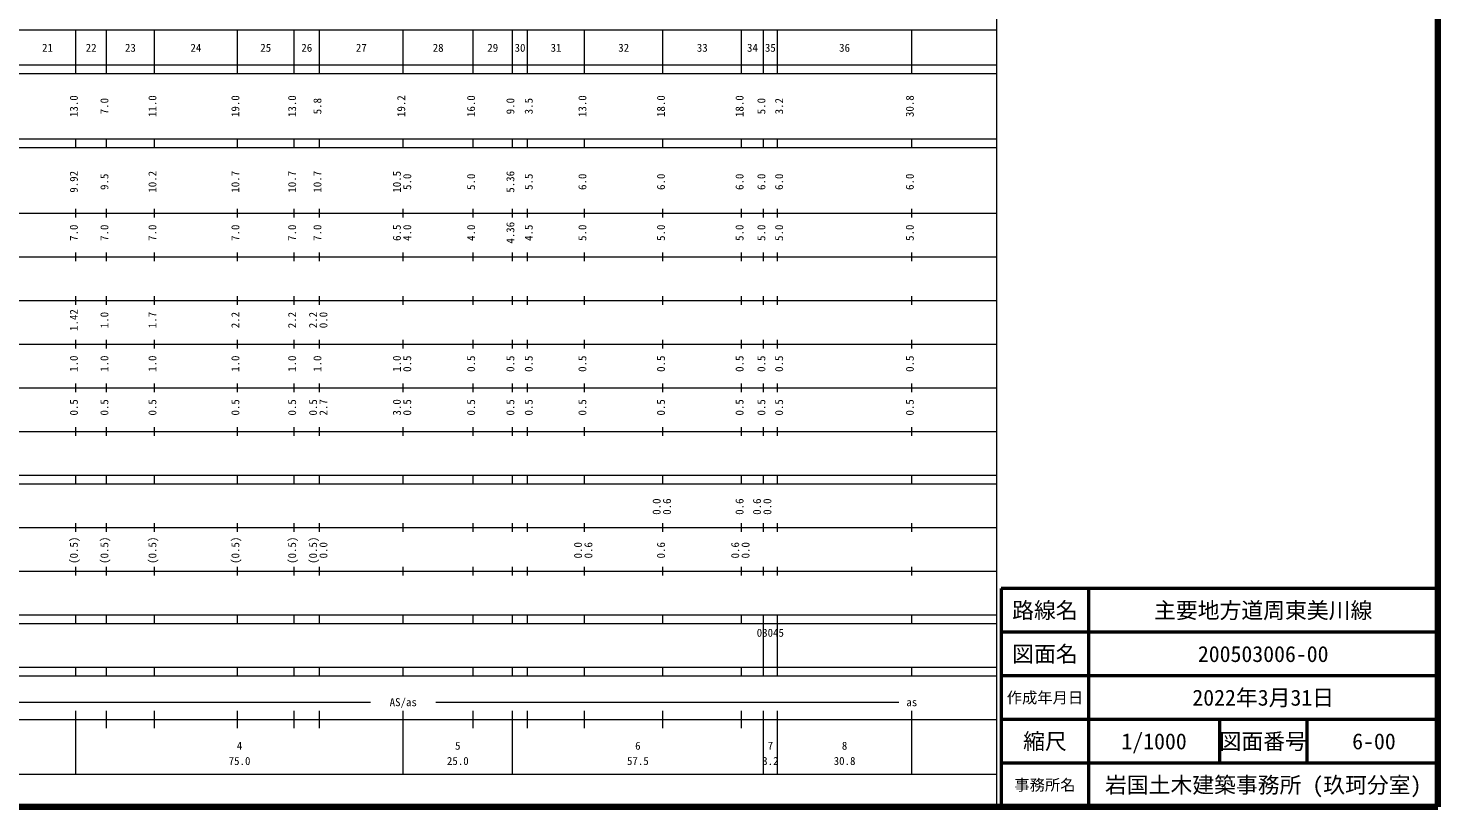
# Model space of a CAD drawing. Units: millimetres on the paper, enlarged 1000 times. Extents: x 40000 to 680000, y 20000 to 380000.
# Drawn here: x 357084 to 680000, y 20000 to 198357 of the extents above; entities that cross this region are included whole.
import ezdxf
from ezdxf.enums import TextEntityAlignment as Align

# ---------------------------------------------------------------- set-up
doc = ezdxf.new("R2010")
doc.units = ezdxf.units.MM
doc.header["$LTSCALE"] = 1000
for name, color, linetype, lineweight in [('M-TTL', 2, 'Continuous', 140), ('M-TTL-BAND', 7, 'Continuous', 13), ('M-TTL-FRAM', 2, 'Continuous', 50), ('M-TTL-LINE', 7, 'Continuous', 50)]:
    doc.layers.add(name, color=color, linetype=linetype, lineweight=lineweight)
doc.layers.add('M-TTL-TXT', color=7, linetype='Continuous')
doc.styles.add('ＭＳ ゴシック', font='')
doc.styles.get('ＭＳ ゴシック').set_extended_font_data('MS Gothic')

msp = doc.modelspace()

# ---------------------------------------------------------------- linework, layer by layer
at = {"layer": 'M-TTL'}
for p, q in [((680000, 20000), (680000, 380000)), ((40000, 20000), (680000, 20000))]:
    msp.add_line(p, q, dxfattribs=at)
at = {"layer": 'M-TTL-BAND'}
for p, q in [((579000, 20000), (579000, 370000)), ((68000, 198000), (579000, 198000)), ((368000, 188000), (368000, 198000)), ((375000, 188000), (375000, 198000)), ((386000, 188000), (386000, 198000)), ((405000, 188000), (405000, 198000)), ((418000, 188000), (418000, 198000)), ((423800, 188000), (423800, 198000)), ((443000, 188000), (443000, 198000)), ((459000, 188000), (459000, 198000)), ((468000, 188000), (468000, 198000)), ((471500, 188000), (471500, 198000)), ((484500, 188000), (484500, 198000)), ((502500, 188000), (502500, 198000)), ((520500, 188000), (520500, 198000)), ((525500, 188000), (525500, 198000)), ((528700, 188000), (528700, 198000)), ((559500, 188000), (559500, 198000)), ((40000, 190000), (579000, 190000)), ((40000, 188000), (579000, 188000)), ((40000, 173000), (579000, 173000)), ((368000, 171000), (368000, 173000)), ((375000, 171000), (375000, 173000)), ((386000, 171000), (386000, 173000)), ((405000, 171000), (405000, 173000)), ((418000, 171000), (418000, 173000)), ((423800, 171000), (423800, 173000)), ((443000, 171000), (443000, 173000)), ((459000, 171000), (459000, 173000)), ((468000, 171000), (468000, 173000)), ((471500, 171000), (471500, 173000)), ((484500, 171000), (484500, 173000)), ((502500, 171000), (502500, 173000)), ((520500, 171000), (520500, 173000)), ((525500, 171000), (525500, 173000)), ((528700, 171000), (528700, 173000)), ((559500, 171000), (559500, 173000)), ((40000, 171000), (579000, 171000)), ((40000, 156000), (579000, 156000)), ((368000, 155000), (368000, 157000)), ((375000, 155000), (375000, 157000)), ((386000, 155000), (386000, 157000)), ((405000, 155000), (405000, 157000)), ((418000, 155000), (418000, 157000)), ((423800, 155000), (423800, 157000)), ((443000, 155000), (443000, 157000)), ((459000, 155000), (459000, 157000)), ((468000, 155000), (468000, 157000)), ((471500, 155000), (471500, 157000)), ((484500, 155000), (484500, 157000)), ((502500, 155000), (502500, 157000)), ((520500, 155000), (520500, 157000)), ((525500, 155000), (525500, 157000)), ((528700, 155000), (528700, 157000)), ((559500, 155000), (559500, 157000)), ((46000, 146000), (579000, 146000)), ((368000, 145000), (368000, 147000)), ((375000, 145000), (375000, 147000)), ((386000, 145000), (386000, 147000)), ((405000, 145000), (405000, 147000)), ((418000, 145000), (418000, 147000)), ((423800, 145000), (423800, 147000)), ((443000, 145000), (443000, 147000)), ((459000, 145000), (459000, 147000)), ((468000, 145000), (468000, 147000)), ((471500, 145000), (471500, 147000)), ((484500, 145000), (484500, 147000)), ((502500, 145000), (502500, 147000)), ((520500, 145000), (520500, 147000)), ((525500, 145000), (525500, 147000)), ((528700, 145000), (528700, 147000)), ((559500, 145000), (559500, 147000)), ((52000, 136000), (579000, 136000)), ((368000, 135000), (368000, 137000)), ((375000, 135000), (375000, 137000)), ((386000, 135000), (386000, 137000)), ((405000, 135000), (405000, 137000)), ((418000, 135000), (418000, 137000)), ((423800, 135000), (423800, 137000)), ((443000, 135000), (443000, 137000)), ((459000, 135000), (459000, 137000)), ((468000, 135000), (468000, 137000)), ((471500, 135000), (471500, 137000)), ((484500, 135000), (484500, 137000)), ((502500, 135000), (502500, 137000)), ((520500, 135000), (520500, 137000)), ((525500, 135000), (525500, 137000)), ((528700, 135000), (528700, 137000)), ((559500, 135000), (559500, 137000)), ((46000, 126000), (579000, 126000)), ((368000, 125000), (368000, 127000)), ((375000, 125000), (375000, 127000)), ((386000, 125000), (386000, 127000)), ((405000, 125000), (405000, 127000)), ((418000, 125000), (418000, 127000)), ((423800, 125000), (423800, 127000)), ((443000, 125000), (443000, 127000)), ((459000, 125000), (459000, 127000)), ((468000, 125000), (468000, 127000)), ((471500, 125000), (471500, 127000)), ((484500, 125000), (484500, 127000)), ((502500, 125000), (502500, 127000)), ((520500, 125000), (520500, 127000)), ((525500, 125000), (525500, 127000)), ((528700, 125000), (528700, 127000)), ((559500, 125000), (559500, 127000)), ((368000, 115000), (368000, 117000)), ((375000, 115000), (375000, 117000)), ((386000, 115000), (386000, 117000)), ((405000, 115000), (405000, 117000)), ((418000, 115000), (418000, 117000)), ((423800, 115000), (423800, 117000)), ((443000, 115000), (443000, 117000)), ((459000, 115000), (459000, 117000)), ((468000, 115000), (468000, 117000)), ((471500, 115000), (471500, 117000)), ((484500, 115000), (484500, 117000)), ((502500, 115000), (502500, 117000)), ((520500, 115000), (520500, 117000)), ((525500, 115000), (525500, 117000)), ((528700, 115000), (528700, 117000)), ((559500, 115000), (559500, 117000)), ((52000, 116000), (579000, 116000)), ((368000, 105000), (368000, 107000)), ((375000, 105000), (375000, 107000)), ((386000, 105000), (386000, 107000)), ((405000, 105000), (405000, 107000)), ((418000, 105000), (418000, 107000)), ((423800, 105000), (423800, 107000)), ((443000, 105000), (443000, 107000)), ((459000, 105000), (459000, 107000)), ((468000, 105000), (468000, 107000)), ((471500, 105000), (471500, 107000)), ((484500, 105000), (484500, 107000)), ((502500, 105000), (502500, 107000)), ((520500, 105000), (520500, 107000)), ((525500, 105000), (525500, 107000)), ((528700, 105000), (528700, 107000)), ((559500, 105000), (559500, 107000)), ((46000, 106000), (579000, 106000)), ((40000, 96000), (579000, 96000)), ((40000, 94000), (579000, 94000)), ((368000, 94000), (368000, 96000)), ((375000, 94000), (375000, 96000)), ((386000, 94000), (386000, 96000)), ((405000, 94000), (405000, 96000)), ((418000, 94000), (418000, 96000)), ((423800, 94000), (423800, 96000)), ((443000, 94000), (443000, 96000)), ((459000, 94000), (459000, 96000)), ((468000, 94000), (468000, 96000)), ((471500, 94000), (471500, 96000)), ((484500, 94000), (484500, 96000)), ((502500, 94000), (502500, 96000)), ((520500, 94000), (520500, 96000)), ((525500, 94000), (525500, 96000)), ((528700, 94000), (528700, 96000)), ((559500, 94000), (559500, 96000)), ((49000, 84000), (579000, 84000)), ((368000, 83000), (368000, 85000)), ((375000, 83000), (375000, 85000)), ((386000, 83000), (386000, 85000)), ((405000, 83000), (405000, 85000)), ((418000, 83000), (418000, 85000)), ((423800, 83000), (423800, 85000)), ((443000, 83000), (443000, 85000)), ((459000, 83000), (459000, 85000)), ((468000, 83000), (468000, 85000)), ((471500, 83000), (471500, 85000)), ((484500, 83000), (484500, 85000)), ((502500, 83000), (502500, 85000)), ((520500, 83000), (520500, 85000)), ((525500, 83000), (525500, 85000)), ((528700, 83000), (528700, 85000)), ((559500, 83000), (559500, 85000)), ((368000, 73000), (368000, 75000)), ((375000, 73000), (375000, 75000)), ((386000, 73000), (386000, 75000)), ((405000, 73000), (405000, 75000)), ((418000, 73000), (418000, 75000)), ((423800, 73000), (423800, 75000)), ((443000, 73000), (443000, 75000)), ((459000, 73000), (459000, 75000)), ((468000, 73000), (468000, 75000)), ((471500, 73000), (471500, 75000)), ((484500, 73000), (484500, 75000)), ((502500, 73000), (502500, 75000)), ((520500, 73000), (520500, 75000)), ((525500, 73000), (525500, 75000)), ((528700, 73000), (528700, 75000)), ((559500, 73000), (559500, 75000)), ((40000, 74000), (579000, 74000)), ((40000, 64000), (579000, 64000)), ((40000, 62000), (579000, 62000)), ((368000, 62000), (368000, 64000)), ((375000, 62000), (375000, 64000)), ((386000, 62000), (386000, 64000)), ((405000, 62000), (405000, 64000)), ((418000, 62000), (418000, 64000)), ((423800, 62000), (423800, 64000)), ((443000, 62000), (443000, 64000)), ((459000, 62000), (459000, 64000)), ((468000, 62000), (468000, 64000)), ((471500, 62000), (471500, 64000)), ((484500, 62000), (484500, 64000)), ((502500, 62000), (502500, 64000)), ((520500, 62000), (520500, 64000)), ((525500, 62000), (525500, 64000)), ((525500, 52000), (525500, 62000)), ((528700, 62000), (528700, 64000)), ((528700, 52000), (528700, 62000)), ((559500, 62000), (559500, 64000)), ((40000, 52000), (579000, 52000)), ((368000, 50000), (368000, 52000)), ((375000, 50000), (375000, 52000)), ((386000, 50000), (386000, 52000)), ((405000, 50000), (405000, 52000)), ((418000, 50000), (418000, 52000)), ((423800, 50000), (423800, 52000)), ((443000, 50000), (443000, 52000)), ((459000, 50000), (459000, 52000)), ((468000, 50000), (468000, 52000)), ((471500, 50000), (471500, 52000)), ((484500, 50000), (484500, 52000)), ((502500, 50000), (502500, 52000)), ((520500, 50000), (520500, 52000)), ((525500, 50000), (525500, 52000)), ((528700, 50000), (528700, 52000)), ((559500, 50000), (559500, 52000)), ((40000, 50000), (579000, 50000)), ((71000, 44000), (435500, 44000)), ((368000, 27500), (368000, 42000)), ((375000, 38000), (375000, 42000)), ((386000, 38000), (386000, 42000)), ((405000, 38000), (405000, 42000)), ((418000, 38000), (418000, 42000)), ((423800, 38000), (423800, 42000)), ((443000, 27500), (443000, 42000)), ((450500, 44000), (556500, 44000)), ((459000, 38000), (459000, 42000)), ((468000, 27500), (468000, 42000)), ((471500, 38000), (471500, 42000)), ((484500, 38000), (484500, 42000)), ((502500, 38000), (502500, 42000)), ((520500, 38000), (520500, 42000)), ((525500, 27500), (525500, 42000)), ((528700, 27500), (528700, 42000)), ((559500, 27500), (559500, 42000)), ((40000, 40000), (579000, 40000)), ((68000, 27500), (579000, 27500))]:
    msp.add_line(p, q, dxfattribs=at)
at = {"layer": 'M-TTL-FRAM'}
for p, q in [((680000, 70000), (580000, 70000)), ((580000, 70000), (580000, 20000))]:
    msp.add_line(p, q, dxfattribs=at)
at = {"layer": 'M-TTL-LINE'}
for p, q in [((600000, 70000), (600000, 20000)), ((680000, 60000), (580000, 60000)), ((680000, 50000), (580000, 50000)), ((680000, 40000), (580000, 40000)), ((630000, 40000), (630000, 30000)), ((650000, 40000), (650000, 30000)), ((680000, 30000), (580000, 30000))]:
    msp.add_line(p, q, dxfattribs=at)

# ---------------------------------------------------------------- texts
at = {"layer": 'M-TTL-BAND', "style": 'ＭＳ ゴシック'}
for s, p in [('21', (361500, 192405)), ('22', (371500, 192405)), ('23', (380500, 192405)), ('24', (395500, 192405)), ('25', (411500, 192405)), ('26', (420900, 192405)), ('27', (433400, 192405)), ('28', (451000, 192405)), ('29', (463500, 192405)), ('30', (469750, 192405)), ('31', (478000, 192405)), ('32', (493500, 192405)), ('33', (511500, 192405)), ('34', (523000, 192405)), ('35', (527100, 192405)), ('36', (544100, 192405)), ('AS/as', (443000, 42500)), ('as', (559500, 42500)), ('4', (405500, 32523)), ('5', (455500, 32523)), ('6', (496750, 32523)), ('7', (527100, 32523)), ('8', (544100, 32523)), ('75.0', (405500, 29033)), ('25.0', (455500, 29033)), ('57.5', (496750, 29033)), ('3.2', (527100, 29033)), ('30.8', (544100, 29033))]:
    msp.add_text(s, height=1833, dxfattribs=at).set_placement(p, align=Align.BOTTOM_CENTER)
for s, p in [('13.0', (369000, 180500)), ('7.0', (376000, 180500)), ('11.0', (387000, 180500)), ('19.0', (406000, 180500)), ('13.0', (419000, 180500)), ('5.8', (424800, 180500)), ('19.2', (444000, 180500)), ('16.0', (460000, 180500)), ('9.0', (469000, 180500)), ('3.5', (473202, 180500)), ('13.0', (485500, 180500)), ('18.0', (503500, 180500)), ('18.0', (521500, 180500)), ('5.0', (526500, 180500)), ('3.2', (530559, 180500)), ('30.8', (560500, 180500)), ('9.92', (369000, 163174)), ('9.5', (376000, 163174)), ('10.2', (387000, 163174)), ('10.7', (406000, 163174)), ('10.7', (419000, 163174)), ('10.7', (424800, 163174)), ('10.5', (443000, 163174)), ('5.0', (445370, 163174)), ('5.0', (460000, 163174)), ('5.36', (469000, 163174)), ('5.5', (473202, 163174)), ('6.0', (485500, 163174)), ('6.0', (503500, 163174)), ('6.0', (521500, 163174)), ('6.0', (526500, 163174)), ('6.0', (530559, 163174)), ('6.0', (560500, 163174)), ('7.0', (369000, 151500)), ('7.0', (376000, 151500)), ('7.0', (387000, 151500)), ('7.0', (406000, 151500)), ('7.0', (419000, 151500)), ('7.0', (424800, 151500)), ('6.5', (443000, 151500)), ('4.0', (445370, 151500)), ('4.0', (460000, 151500)), ('4.36', (469000, 151500)), ('4.5', (473202, 151500)), ('5.0', (485500, 151500)), ('5.0', (503500, 151500)), ('5.0', (521500, 151500)), ('5.0', (526500, 151500)), ('5.0', (530559, 151500)), ('5.0', (560500, 151500)), ('1.42', (369000, 131500)), ('1.0', (376000, 131500)), ('1.7', (387000, 131500)), ('2.2', (406000, 131500)), ('2.2', (419000, 131500)), ('2.2', (423800, 131500)), ('0.0', (426170, 131500)), ('1.0', (369000, 121500)), ('1.0', (376000, 121500)), ('1.0', (387000, 121500)), ('1.0', (406000, 121500)), ('1.0', (419000, 121500)), ('1.0', (424800, 121500)), ('1.0', (443000, 121500)), ('0.5', (445370, 121500)), ('0.5', (460000, 121500)), ('0.5', (469000, 121500)), ('0.5', (473202, 121500)), ('0.5', (485500, 121500)), ('0.5', (503500, 121500)), ('0.5', (521500, 121500)), ('0.5', (526500, 121500)), ('0.5', (530559, 121500)), ('0.5', (560500, 121500)), ('0.5', (369000, 111500)), ('0.5', (376000, 111500)), ('0.5', (387000, 111500)), ('0.5', (406000, 111500)), ('0.5', (419000, 111500)), ('0.5', (423800, 111500)), ('2.7', (426170, 111500)), ('3.0', (443000, 111500)), ('0.5', (445370, 111500)), ('0.5', (460000, 111500)), ('0.5', (469000, 111500)), ('0.5', (473202, 111500)), ('0.5', (485500, 111500)), ('0.5', (503500, 111500)), ('0.5', (521500, 111500)), ('0.5', (526500, 111500)), ('0.5', (530559, 111500)), ('0.5', (560500, 111500)), ('0.0', (502500, 88764)), ('0.6', (504870, 88764)), ('0.6', (521500, 88764)), ('0.6', (525500, 88764)), ('0.0', (527870, 88764)), ('(0.5)', (369000, 78764)), ('(0.5)', (376000, 78764)), ('(0.5)', (387000, 78764)), ('(0.5)', (406000, 78764)), ('(0.5)', (419000, 78764)), ('(0.5)', (423800, 78764)), ('0.0', (426170, 78764)), ('0.0', (484500, 78764)), ('0.6', (486870, 78764)), ('0.6', (503500, 78764)), ('0.6', (520500, 78764)), ('0.0', (522870, 78764))]:
    msp.add_text(s, height=1833, rotation=90, dxfattribs=at).set_placement(p, align=Align.BOTTOM_CENTER)
msp.add_text('03045', height=1833, dxfattribs=at).set_placement((523975, 58405), align=Align.BOTTOM_LEFT)
at = {"layer": 'M-TTL-TXT', "style": 'ＭＳ ゴシック'}
for s, height, p in [('路線名', 3666, (590000, 65000)), ('路線名', 3666, (590000, 65000)), ('主要地方道周東美川線', 3666, (640000, 65000)), ('図面名', 3666, (590000, 55000)), ('図面名', 3666, (590000, 55000)), ('200503006-00', 3666, (640000, 55000)), ('作成年月日', 2566, (590000, 45000)), ('作成年月日', 2566, (590000, 45000)), ('2022年3月31日', 3666, (640000, 45000)), ('縮尺', 3666, (590000, 35000)), ('縮尺', 3666, (590000, 35000)), ('1/1000', 3666, (615000, 35000)), ('図面番号', 3666, (640000, 35000)), ('図面番号', 3666, (640000, 35000)), (' 6-00', 3666, (664125, 35000)), ('事務所名', 2566, (590000, 25000)), ('事務所名', 2566, (590000, 25000)), ('岩国土木建築事務所 (玖珂分室)', 3666, (640000, 25000))]:
    msp.add_text(s, height=height, dxfattribs=at).set_placement(p, align=Align.MIDDLE_CENTER)

doc.saveas('drawing.dxf')
